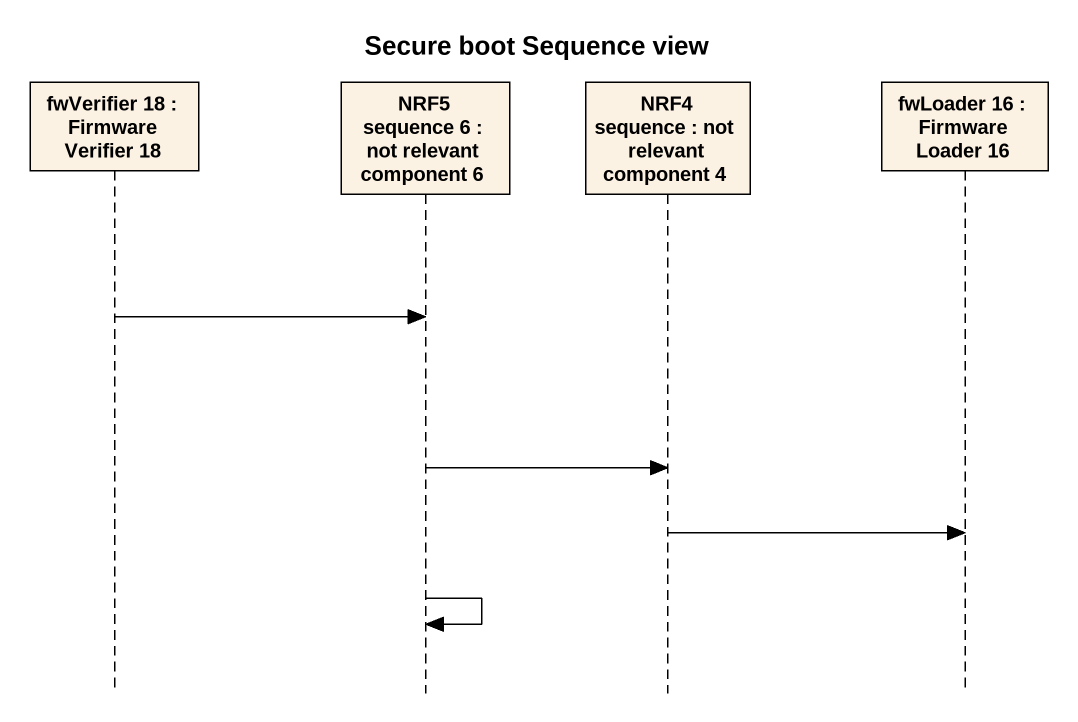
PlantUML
@startuml
title Secure boot Sequence view
hide footbox
participant "fwVerifier 18 : Firmware Verifier 18" as fwVerifier_18
participant "NRF5 sequence 6 : not relevant component 6" as NRF5_sequence_6
participant "NRF4 sequence : not relevant component 4" as NRF4_sequence
participant "fwLoader 16 : Firmware Loader 16" as fwLoader_16

fwVerifier_18 -> NRF5_sequence_6
NRF5_sequence_6 -> NRF4_sequence
NRF4_sequence -> fwLoader_16
NRF5_sequence_6 -> NRF5_sequence_6
@enduml
